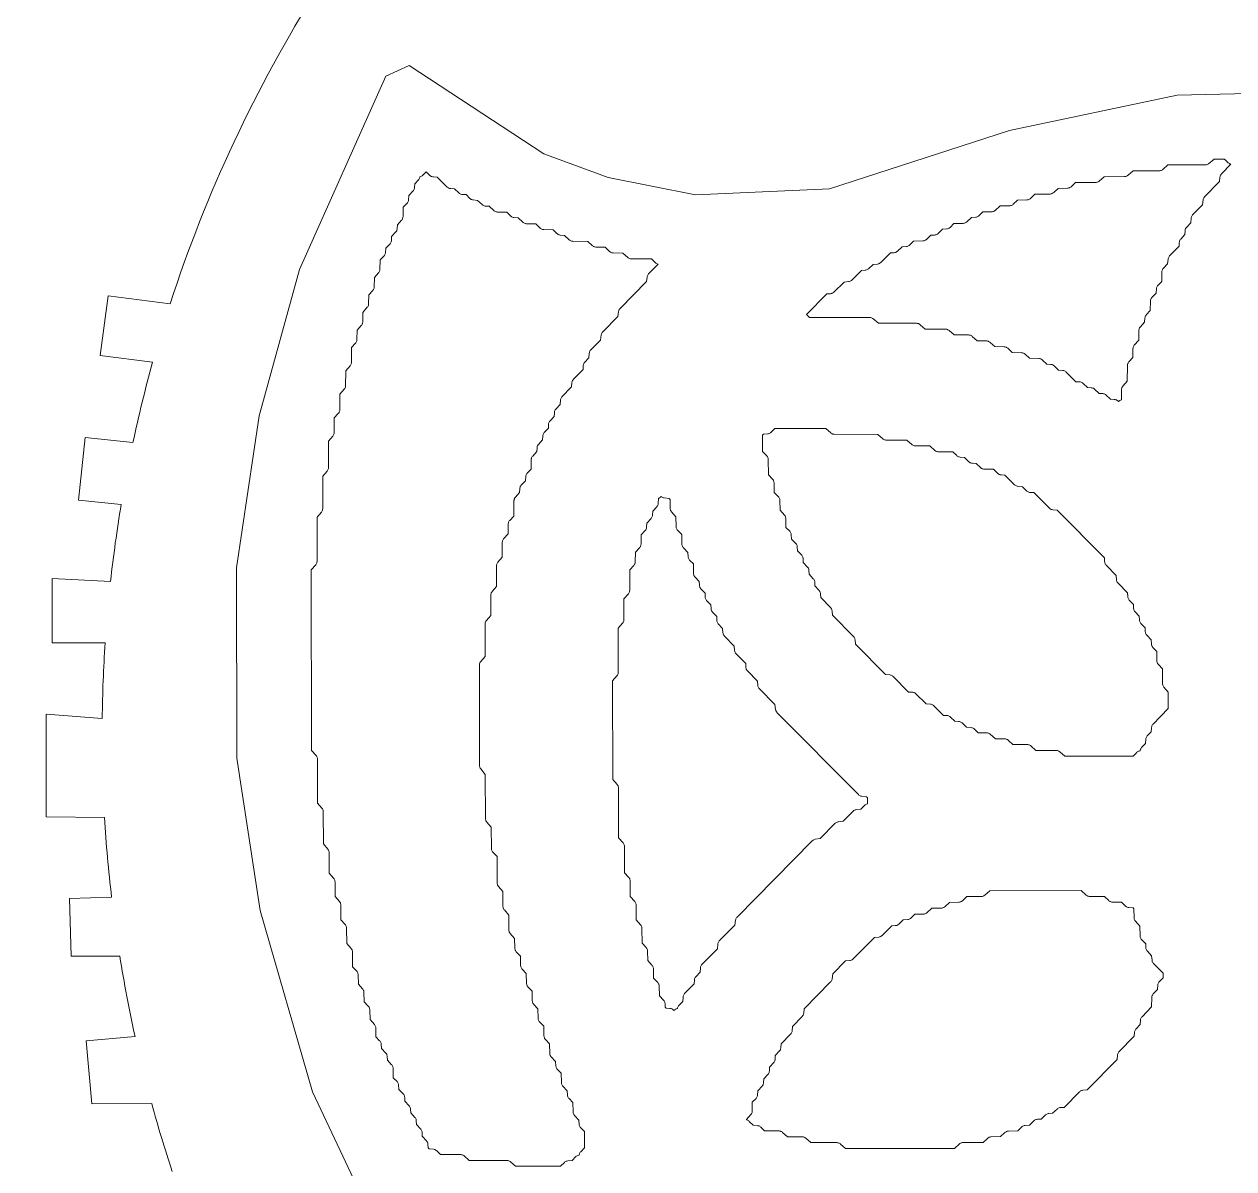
# Model space of a CAD drawing. Header units: inches. Extents: x 36 to 79.4, y 17.3 to 55.9.
# Drawn here: x 46.42 to 51.96, y 40.66 to 45.91 of the extents above; entities that cross this region are included whole.
import ezdxf

# ---------------------------------------------------------------- set-up
doc = ezdxf.new("R2010")
doc.units = ezdxf.units.IN
for name, color, linetype, lineweight in [('01_ORIGINAL_CAD', 7, 'CONTINUOUS', 20), ('02_APPROVED_PDF_OUTLINES', 7, 'CONTINUOUS', 15), ('04_APPROVED_PERIMETER', 7, 'CONTINUOUS', 15)]:
    doc.layers.add(name, color=color, linetype=linetype, lineweight=lineweight)

msp = doc.modelspace()

# ---------------------------------------------------------------- linework, layer by layer
at = {"layer": '01_ORIGINAL_CAD'}
for points in [[(47.0869, 44.6297, -0.062406), (47.763, 46.0735), (45.5722, 47.2899, 0.058367), (44.8008, 44.9442, 0.058367)], [(50.1404, 46.0145, -0.546754), (57.6505, 41.0455, 0.171391), (58.1845, 40.3509, 0.171391)], [(46.9163, 43.9933, -0.01479), (47.0064, 44.3616, -0.01479)], [(46.8134, 43.3568, -0.013879), (46.8623, 43.7093)], [(46.7752, 42.7279, -0.013523), (46.7886, 43.0744, -0.013523)], [(46.8183, 41.9082, -0.014342), (46.786, 42.2745)], [(46.926, 41.2696, -0.014645), (46.8557, 41.6385)], [(47.0957, 40.6507, -0.012679), (47.002, 40.962)]]:
    msp.add_lwpolyline(points, format="xyb", dxfattribs=at)
for points in [[(47.0869, 44.6297), (46.8018, 44.6666), (46.7664, 44.3927), (47.0064, 44.3616)], [(46.9163, 43.9933), (46.6964, 44.0163), (46.6664, 43.7297), (46.8623, 43.7093)], [(46.8134, 43.3568), (46.5462, 43.3706), (46.5462, 43.0744), (46.7886, 43.0744)], [(46.7752, 42.7279), (46.519, 42.7483), (46.519, 42.2768), (46.786, 42.2745)], [(46.8183, 41.9082), (46.6252, 41.9024), (46.6331, 41.6385), (46.8557, 41.6385)], [(46.926, 41.2696), (46.7016, 41.2491), (46.728, 40.9607), (47.002, 40.962)]]:
    msp.add_lwpolyline(points, dxfattribs=at)
at = {"layer": '02_APPROVED_PDF_OUTLINES'}
for points in [[(50.0041, 44.5807), (50.0977, 44.6756), (50.114, 44.6763), (50.117, 44.6767), (50.12, 44.6773), (50.1228, 44.6784), (50.1256, 44.6798), (50.1281, 44.6815), (50.1304, 44.6835), (50.1775, 44.7298), (50.1972, 44.7316), (50.2007, 44.7321), (50.204, 44.7331), (50.2072, 44.7346), (50.2101, 44.7365), (50.2127, 44.7388), (50.2567, 44.7831), (50.273, 44.7838), (50.2766, 44.7842), (50.2801, 44.7851), (50.2833, 44.7866), (50.2864, 44.7884), (50.2892, 44.7907), (50.3098, 44.8104), (50.3298, 44.8122), (50.3333, 44.8127), (50.3366, 44.8138), (50.3397, 44.8152), (50.3427, 44.8172), (50.3453, 44.8194), (50.3893, 44.8637), (50.4056, 44.8644), (50.4092, 44.8648), (50.4126, 44.8658), (50.4159, 44.8672), (50.419, 44.869), (50.4217, 44.8713), (50.4424, 44.891), (50.4624, 44.8928), (50.4658, 44.8933), (50.4691, 44.8944), (50.4723, 44.8958), (50.4752, 44.8977), (50.4778, 44.9), (50.4951, 44.9172), (50.5377, 44.9182), (50.5407, 44.9185), (50.5437, 44.9191), (50.5467, 44.9201), (50.5494, 44.9214), (50.552, 44.9231), (50.5543, 44.9251), (50.5746, 44.9443), (50.5913, 44.9451), (50.5948, 44.9455), (50.5983, 44.9464), (50.6016, 44.9478), (50.6046, 44.9497), (50.6074, 44.952), (50.6281, 44.9717), (50.648, 44.9735), (50.6515, 44.974), (50.6548, 44.975), (50.6579, 44.9765), (50.6608, 44.9784), (50.6634, 44.9806), (50.6807, 44.9979), (50.7233, 44.9989), (50.7264, 44.9991), (50.7294, 44.9997), (50.7323, 45.0007), (50.7351, 45.0021), (50.7377, 45.0038), (50.74, 45.0057), (50.7607, 45.0254), (50.7807, 45.0272), (50.7841, 45.0278), (50.7874, 45.0288), (50.7905, 45.0303), (50.7934, 45.0322), (50.7961, 45.0344), (50.8132, 45.0515), (50.8527, 45.0518), (50.8557, 45.052), (50.8587, 45.0525), (50.8615, 45.0534), (50.8643, 45.0547), (50.8668, 45.0562), (50.8692, 45.0581), (50.8921, 45.0785), (50.9355, 45.0795), (50.9386, 45.0798), (50.9416, 45.0804), (50.9445, 45.0814), (50.9473, 45.0828), (50.9499, 45.0844), (50.9522, 45.0864), (50.9722, 45.1055), (51.0151, 45.1064), (51.0182, 45.1067), (51.0212, 45.1073), (51.0241, 45.1083), (51.0269, 45.1097), (51.0294, 45.1113), (51.0318, 45.1133), (51.0517, 45.1323), (51.1211, 45.1333), (51.1242, 45.1336), (51.1272, 45.1342), (51.1301, 45.1352), (51.1329, 45.1366), (51.1355, 45.1382), (51.1379, 45.1402), (51.1579, 45.1593), (51.2008, 45.1602), (51.2039, 45.1605), (51.2069, 45.1611), (51.2098, 45.1621), (51.2126, 45.1635), (51.2151, 45.1652), (51.2175, 45.1671), (51.2373, 45.186), (51.3302, 45.1863), (51.3332, 45.1865), (51.3362, 45.1871), (51.339, 45.188), (51.3418, 45.1892), (51.3444, 45.1908), (51.3467, 45.1927), (51.3695, 45.2129), (51.4629, 45.2133), (51.4659, 45.2134), (51.4688, 45.214), (51.4717, 45.2149), (51.4744, 45.2162), (51.477, 45.2177), (51.4794, 45.2196), (51.5021, 45.2399), (51.6221, 45.2402), (51.6251, 45.2404), (51.628, 45.241), (51.6309, 45.2419), (51.6337, 45.2431), (51.6362, 45.2447), (51.6386, 45.2465), (51.6613, 45.2668), (51.8313, 45.2669), (51.8348, 45.2672), (51.8381, 45.2679), (51.8414, 45.269), (51.8444, 45.2706), (51.8472, 45.2726), (51.873, 45.2938), (51.9209, 45.2938), (51.9381, 45.2768), (51.9405, 45.2747), (51.9433, 45.2729), (51.9462, 45.2714), (51.9493, 45.2704), (51.9507, 45.2701), (51.9507, 45.2697), (51.9073, 45.2254), (51.9051, 45.2228), (51.9032, 45.2199), (51.9018, 45.2167), (51.9008, 45.2134), (51.9003, 45.21), (51.8986, 45.1901), (51.8298, 45.1203), (51.8277, 45.1179), (51.8259, 45.1152), (51.8245, 45.1123), (51.8235, 45.1093), (51.8228, 45.1061), (51.8197, 45.0831), (51.7749, 45.0374), (51.7727, 45.0348), (51.7709, 45.0319), (51.7694, 45.0287), (51.7684, 45.0254), (51.7679, 45.022), (51.7662, 45.0016), (51.7467, 44.9806), (51.7445, 44.9779), (51.7427, 44.9749), (51.7413, 44.9716), (51.7404, 44.9682), (51.74, 44.9647), (51.7393, 44.9475), (51.7202, 44.9269), (51.718, 44.9242), (51.7162, 44.9212), (51.7149, 44.9179), (51.714, 44.9145), (51.7136, 44.911), (51.7129, 44.8942), (51.6691, 44.8494), (51.6669, 44.8468), (51.665, 44.8439), (51.6636, 44.8408), (51.6626, 44.8375), (51.6621, 44.8341), (51.6604, 44.8137), (51.6409, 44.7927), (51.6389, 44.7903), (51.6373, 44.7878), (51.636, 44.785), (51.635, 44.7822), (51.6344, 44.7792), (51.6342, 44.7762), (51.6334, 44.7328), (51.6162, 44.7151), (51.614, 44.7125), (51.6122, 44.7096), (51.6108, 44.7065), (51.6098, 44.7032), (51.6093, 44.6998), (51.6075, 44.6794), (51.588, 44.6584), (51.5861, 44.6561), (51.5845, 44.6535), (51.5832, 44.6508), (51.5822, 44.6479), (51.5816, 44.6449), (51.5814, 44.6419), (51.5805, 44.5986), (51.5634, 44.5809), (51.5612, 44.5783), (51.5593, 44.5754), (51.5579, 44.5723), (51.5569, 44.569), (51.5564, 44.5656), (51.5547, 44.5452), (51.5352, 44.5242), (51.5333, 44.5219), (51.5316, 44.5193), (51.5303, 44.5166), (51.5294, 44.5137), (51.5288, 44.5107), (51.5285, 44.5077), (51.5277, 44.4635), (51.5074, 44.4403), (51.5053, 44.4374), (51.5036, 44.4343), (51.5023, 44.431), (51.5016, 44.4275), (51.5013, 44.424), (51.5011, 44.3833), (51.4824, 44.3631), (51.4805, 44.3608), (51.4788, 44.3582), (51.4775, 44.3554), (51.4766, 44.3525), (51.476, 44.3495), (51.4757, 44.3464), (51.4749, 44.2755), (51.4547, 44.2523), (51.4526, 44.2495), (51.4508, 44.2464), (51.4496, 44.243), (51.4488, 44.2395), (51.4486, 44.236), (51.4485, 44.1901), (51.4477, 44.1899), (51.4446, 44.1886), (51.4417, 44.1868), (51.439, 44.1846), (51.4353, 44.1812), (51.4316, 44.1846), (51.4288, 44.1868), (51.4258, 44.1887), (51.4226, 44.19), (51.4192, 44.1909), (51.4157, 44.1913), (51.3989, 44.192), (51.3786, 44.2113), (51.3759, 44.2135), (51.3728, 44.2154), (51.3695, 44.2168), (51.3661, 44.2177), (51.3625, 44.2181), (51.3458, 44.2188), (51.3255, 44.2381), (51.3227, 44.2403), (51.3197, 44.2422), (51.3164, 44.2436), (51.3129, 44.2445), (51.3094, 44.2449), (51.2926, 44.2456), (51.2723, 44.2649), (51.2696, 44.2671), (51.2665, 44.269), (51.2632, 44.2704), (51.2598, 44.2713), (51.2562, 44.2717), (51.2399, 44.2724), (51.1957, 44.3166), (51.1931, 44.3189), (51.1902, 44.3208), (51.187, 44.3223), (51.1837, 44.3233), (51.1802, 44.3238), (51.1602, 44.3256), (51.1395, 44.3453), (51.1367, 44.3476), (51.1337, 44.3494), (51.1304, 44.3508), (51.1269, 44.3517), (51.1234, 44.3521), (51.1066, 44.3529), (51.0863, 44.3721), (51.084, 44.3741), (51.0814, 44.3757), (51.0786, 44.3771), (51.0757, 44.3781), (51.0727, 44.3787), (51.0697, 44.3789), (51.0267, 44.3799), (51.0067, 44.3989), (51.0043, 44.4008), (51.0017, 44.4025), (50.999, 44.4039), (50.996, 44.4048), (50.993, 44.4055), (50.99, 44.4057), (50.947, 44.4066), (50.927, 44.4257), (50.9246, 44.4276), (50.922, 44.4293), (50.9193, 44.4306), (50.9164, 44.4316), (50.9134, 44.4322), (50.9103, 44.4325), (50.8673, 44.4334), (50.8473, 44.4524), (50.8449, 44.4544), (50.8423, 44.4561), (50.8396, 44.4574), (50.8367, 44.4584), (50.8337, 44.459), (50.8306, 44.4593), (50.7872, 44.4602), (50.7642, 44.4806), (50.7618, 44.4825), (50.7592, 44.4841), (50.7565, 44.4853), (50.7536, 44.4862), (50.7506, 44.4867), (50.7476, 44.4869), (50.6808, 44.4871), (50.6579, 44.5074), (50.6556, 44.5093), (50.653, 44.5108), (50.6502, 44.5121), (50.6474, 44.513), (50.6444, 44.5135), (50.6414, 44.5137), (50.548, 44.5139), (50.5252, 44.5341), (50.5228, 44.536), (50.5202, 44.5376), (50.5175, 44.5388), (50.5146, 44.5397), (50.5116, 44.5402), (50.5086, 44.5404), (50.335, 44.5406), (50.309, 44.5618), (50.3062, 44.5637), (50.3032, 44.5653), (50.3, 44.5665), (50.2966, 44.5672), (50.2932, 44.5674), (50.0178, 44.5672)], [(48.2322, 45.2122), (48.2323, 45.2122), (48.2356, 45.2132), (48.2388, 45.2146), (48.2418, 45.2164), (48.2444, 45.2186), (48.2612, 45.2346), (48.2781, 45.2186), (48.2808, 45.2163), (48.2839, 45.2145), (48.2872, 45.2131), (48.2906, 45.2122), (48.2942, 45.2118), (48.3107, 45.211), (48.3575, 45.1652), (48.3598, 45.1633), (48.3623, 45.1616), (48.3651, 45.1602), (48.3679, 45.1591), (48.3709, 45.1585), (48.3739, 45.1581), (48.3906, 45.1574), (48.4109, 45.1382), (48.4137, 45.1359), (48.4168, 45.1341), (48.42, 45.1327), (48.4235, 45.1318), (48.427, 45.1313), (48.4435, 45.1306), (48.4611, 45.1132), (48.4637, 45.1109), (48.4666, 45.109), (48.4697, 45.1076), (48.473, 45.1066), (48.4765, 45.106), (48.4965, 45.1042), (48.5172, 45.0846), (48.52, 45.0823), (48.523, 45.0805), (48.5263, 45.0791), (48.5298, 45.0782), (48.5333, 45.0777), (48.5501, 45.077), (48.5704, 45.0578), (48.5727, 45.0558), (48.5753, 45.0541), (48.5781, 45.0528), (48.581, 45.0518), (48.584, 45.0512), (48.587, 45.0509), (48.6297, 45.05), (48.647, 45.0328), (48.6497, 45.0305), (48.6526, 45.0286), (48.6557, 45.0272), (48.659, 45.0262), (48.6624, 45.0256), (48.6824, 45.0239), (48.7032, 45.0042), (48.7055, 45.0022), (48.7081, 45.0006), (48.7109, 44.9992), (48.7138, 44.9982), (48.7168, 44.9976), (48.7198, 44.9973), (48.7628, 44.9964), (48.7829, 44.9774), (48.7852, 44.9754), (48.7878, 44.9738), (48.7906, 44.9724), (48.7935, 44.9714), (48.7965, 44.9708), (48.7995, 44.9706), (48.8422, 44.9697), (48.8595, 44.9524), (48.8622, 44.9502), (48.8651, 44.9483), (48.8682, 44.9468), (48.8715, 44.9458), (48.8749, 44.9453), (48.8949, 44.9435), (48.9157, 44.9238), (48.9181, 44.9218), (48.9207, 44.9202), (48.9235, 44.9188), (48.9264, 44.9178), (48.9294, 44.9172), (48.9325, 44.917), (49.0019, 44.916), (49.0219, 44.8971), (49.0243, 44.8951), (49.0268, 44.8934), (49.0296, 44.8921), (49.0325, 44.8911), (49.0355, 44.8905), (49.0386, 44.8902), (49.0815, 44.8893), (49.1016, 44.8703), (49.104, 44.8683), (49.1065, 44.8667), (49.1093, 44.8653), (49.1122, 44.8643), (49.1152, 44.8637), (49.1183, 44.8634), (49.1617, 44.8625), (49.1847, 44.8421), (49.1871, 44.8402), (49.1897, 44.8387), (49.1924, 44.8374), (49.1953, 44.8365), (49.1983, 44.836), (49.2013, 44.8358), (49.2939, 44.8356), (49.311, 44.8186), (49.3135, 44.8164), (49.3162, 44.8146), (49.3192, 44.8132), (49.3223, 44.8121), (49.3236, 44.8119), (49.3236, 44.8114), (49.2803, 44.7671), (49.2781, 44.7645), (49.2762, 44.7616), (49.2748, 44.7585), (49.2738, 44.7552), (49.2733, 44.7517), (49.2716, 44.7318), (49.1498, 44.6083), (49.1477, 44.6059), (49.1459, 44.6032), (49.1445, 44.6004), (49.1435, 44.5973), (49.1428, 44.5942), (49.1397, 44.5712), (49.0704, 44.5009), (49.0683, 44.4985), (49.0665, 44.4958), (49.0651, 44.4929), (49.064, 44.4899), (49.0634, 44.4868), (49.0602, 44.4637), (49.0155, 44.418), (49.0133, 44.4154), (49.0114, 44.4125), (49.01, 44.4093), (49.009, 44.406), (49.0085, 44.4026), (49.0068, 44.3823), (48.9873, 44.3613), (48.985, 44.3585), (48.9832, 44.3555), (48.9819, 44.3522), (48.981, 44.3488), (48.9806, 44.3453), (48.9799, 44.3285), (48.9361, 44.2838), (48.9339, 44.2811), (48.932, 44.2782), (48.9306, 44.2751), (48.9296, 44.2718), (48.9291, 44.2684), (48.9274, 44.2484), (48.8832, 44.2032), (48.881, 44.2006), (48.8791, 44.1977), (48.8777, 44.1945), (48.8767, 44.1912), (48.8762, 44.1878), (48.8744, 44.1674), (48.8549, 44.1464), (48.8527, 44.1437), (48.8509, 44.1406), (48.8496, 44.1374), (48.8487, 44.134), (48.8483, 44.1304), (48.8476, 44.1133), (48.8285, 44.0927), (48.8263, 44.09), (48.8245, 44.0869), (48.8231, 44.0837), (48.8222, 44.0803), (48.8218, 44.0767), (48.8211, 44.0596), (48.8021, 44.039), (48.7998, 44.0363), (48.798, 44.0332), (48.7967, 44.03), (48.7958, 44.0266), (48.7954, 44.023), (48.7947, 44.0059), (48.7756, 43.9853), (48.7734, 43.9826), (48.7716, 43.9795), (48.7702, 43.9763), (48.7694, 43.9729), (48.769, 43.9693), (48.7683, 43.9522), (48.7492, 43.9316), (48.7472, 43.9293), (48.7456, 43.9267), (48.7443, 43.924), (48.7433, 43.9211), (48.7427, 43.9181), (48.7425, 43.9151), (48.7417, 43.8717), (48.7245, 43.8541), (48.7223, 43.8515), (48.7205, 43.8486), (48.7191, 43.8454), (48.7181, 43.8422), (48.7176, 43.8388), (48.7158, 43.8184), (48.6963, 43.7974), (48.6941, 43.7946), (48.6923, 43.7916), (48.691, 43.7883), (48.6901, 43.7849), (48.6897, 43.7814), (48.689, 43.7643), (48.6699, 43.7437), (48.668, 43.7413), (48.6663, 43.7387), (48.665, 43.736), (48.664, 43.7331), (48.6634, 43.73), (48.6632, 43.727), (48.6624, 43.6566), (48.6436, 43.6363), (48.6416, 43.634), (48.64, 43.6314), (48.6387, 43.6287), (48.6377, 43.6258), (48.6371, 43.6228), (48.6369, 43.6198), (48.636, 43.5756), (48.6158, 43.5524), (48.6136, 43.5495), (48.6119, 43.5464), (48.6107, 43.5431), (48.6099, 43.5396), (48.6097, 43.536), (48.6095, 43.4681), (48.5894, 43.445), (48.5873, 43.4421), (48.5856, 43.439), (48.5843, 43.4357), (48.5836, 43.4322), (48.5833, 43.4286), (48.5832, 43.3338), (48.5632, 43.3108), (48.561, 43.3079), (48.5593, 43.3048), (48.558, 43.3014), (48.5573, 43.298), (48.557, 43.2944), (48.5569, 43.1996), (48.5369, 43.1766), (48.5347, 43.1737), (48.533, 43.1706), (48.5318, 43.1672), (48.531, 43.1637), (48.5307, 43.1601), (48.5307, 43.0117), (48.5107, 42.9887), (48.5085, 42.9858), (48.5068, 42.9826), (48.5056, 42.9793), (48.5048, 42.9758), (48.5045, 42.9722), (48.5051, 42.513), (48.5054, 42.5096), (48.5061, 42.5063), (48.5072, 42.5031), (48.5087, 42.5001), (48.5107, 42.4974), (48.5318, 42.4712), (48.5324, 42.2685), (48.5327, 42.265), (48.5335, 42.2615), (48.5347, 42.2581), (48.5365, 42.255), (48.5386, 42.2522), (48.5589, 42.229), (48.5601, 42.1313), (48.5603, 42.1283), (48.5609, 42.1252), (48.5619, 42.1223), (48.5632, 42.1195), (48.5648, 42.117), (48.5668, 42.1146), (48.5856, 42.0945), (48.5861, 41.9733), (48.5863, 41.9698), (48.5871, 41.9663), (48.5884, 41.9629), (48.5901, 41.9598), (48.5923, 41.957), (48.6124, 41.9339), (48.6128, 41.8659), (48.6131, 41.8624), (48.6139, 41.8589), (48.6151, 41.8556), (48.6169, 41.8525), (48.619, 41.8496), (48.6392, 41.8265), (48.6396, 41.7586), (48.6398, 41.755), (48.6406, 41.7516), (48.6419, 41.7482), (48.6436, 41.7451), (48.6458, 41.7423), (48.6661, 41.719), (48.6671, 41.6749), (48.6674, 41.6718), (48.668, 41.6689), (48.669, 41.666), (48.6703, 41.6633), (48.6719, 41.6607), (48.6738, 41.6584), (48.6928, 41.6381), (48.6938, 41.5944), (48.6941, 41.5913), (48.6947, 41.5884), (48.6957, 41.5855), (48.697, 41.5828), (48.6986, 41.5802), (48.7005, 41.5779), (48.7195, 41.5576), (48.7205, 41.5139), (48.7208, 41.5108), (48.7214, 41.5079), (48.7224, 41.505), (48.7237, 41.5023), (48.7253, 41.4997), (48.7272, 41.4974), (48.7462, 41.4771), (48.7472, 41.4334), (48.7475, 41.4303), (48.7481, 41.4274), (48.7491, 41.4245), (48.7504, 41.4218), (48.752, 41.4192), (48.7539, 41.4169), (48.7729, 41.3966), (48.7739, 41.3529), (48.7742, 41.3498), (48.7748, 41.3469), (48.7758, 41.344), (48.7771, 41.3413), (48.7787, 41.3387), (48.7806, 41.3364), (48.7996, 41.3161), (48.8006, 41.2724), (48.8009, 41.2693), (48.8015, 41.2664), (48.8025, 41.2635), (48.8038, 41.2608), (48.8054, 41.2582), (48.8073, 41.2559), (48.8263, 41.2356), (48.8273, 41.1919), (48.8276, 41.1888), (48.8282, 41.1859), (48.8292, 41.183), (48.8305, 41.1803), (48.8321, 41.1777), (48.834, 41.1754), (48.8536, 41.1544), (48.8554, 41.134), (48.856, 41.1306), (48.8569, 41.1274), (48.8584, 41.1242), (48.8602, 41.1214), (48.8624, 41.1187), (48.8797, 41.1011), (48.8807, 41.0577), (48.8809, 41.0547), (48.8815, 41.0517), (48.8825, 41.0488), (48.8838, 41.0461), (48.8854, 41.0436), (48.8874, 41.0412), (48.907, 41.0202), (48.9088, 40.9999), (48.9093, 40.9965), (48.9103, 40.9932), (48.9117, 40.9901), (48.9136, 40.9872), (48.9158, 40.9846), (48.933, 40.9669), (48.934, 40.9235), (48.9343, 40.9205), (48.9349, 40.9176), (48.9358, 40.9147), (48.9372, 40.9119), (48.9388, 40.9094), (48.9407, 40.9071), (48.9603, 40.8861), (48.9621, 40.8657), (48.9626, 40.8623), (48.9636, 40.859), (48.9651, 40.8559), (48.9669, 40.853), (48.9691, 40.8504), (48.9861, 40.833), (48.9863, 40.7583), (48.9693, 40.7408), (48.9672, 40.7383), (48.9655, 40.7356), (48.9641, 40.7327), (48.9631, 40.7296), (48.9625, 40.7264), (48.9624, 40.7256), (48.9617, 40.7255), (48.9585, 40.7249), (48.9554, 40.7238), (48.9525, 40.7224), (48.9497, 40.7206), (48.9473, 40.7184), (48.9293, 40.7005), (48.9096, 40.6987), (48.9062, 40.6982), (48.9029, 40.6972), (48.8998, 40.6957), (48.8968, 40.6938), (48.8942, 40.6915), (48.8772, 40.6745), (48.6706, 40.6744), (48.6478, 40.6946), (48.6454, 40.6965), (48.6429, 40.698), (48.6401, 40.6993), (48.6372, 40.7002), (48.6343, 40.7007), (48.6312, 40.7009), (48.4582, 40.701), (48.4354, 40.7213), (48.433, 40.7231), (48.4305, 40.7247), (48.4277, 40.7259), (48.4248, 40.7268), (48.4219, 40.7274), (48.4189, 40.7276), (48.3263, 40.7278), (48.3091, 40.7448), (48.3065, 40.7471), (48.3036, 40.7489), (48.3004, 40.7504), (48.2971, 40.7514), (48.2937, 40.752), (48.2741, 40.7537), (48.2695, 40.7583), (48.2688, 40.7751), (48.2684, 40.7786), (48.2675, 40.782), (48.2661, 40.7853), (48.2643, 40.7883), (48.2621, 40.791), (48.2429, 40.8116), (48.2421, 40.8287), (48.2417, 40.8322), (48.2408, 40.8357), (48.2394, 40.8389), (48.2376, 40.8419), (48.2354, 40.8447), (48.2162, 40.8652), (48.2155, 40.8824), (48.2151, 40.8859), (48.2142, 40.8893), (48.2128, 40.8926), (48.211, 40.8956), (48.2088, 40.8984), (48.1896, 40.9189), (48.1888, 40.9361), (48.1884, 40.9396), (48.1875, 40.943), (48.1862, 40.9462), (48.1843, 40.9493), (48.1821, 40.952), (48.1629, 40.9726), (48.1622, 40.9897), (48.1618, 40.9932), (48.1609, 40.9966), (48.1595, 40.9999), (48.1577, 41.0029), (48.1555, 41.0057), (48.1359, 41.0267), (48.1341, 41.047), (48.1336, 41.0504), (48.1326, 41.0537), (48.1311, 41.0568), (48.1293, 41.0597), (48.1271, 41.0623), (48.1099, 41.08), (48.1089, 41.1233), (48.1086, 41.1264), (48.108, 41.1293), (48.107, 41.1322), (48.1057, 41.1349), (48.1041, 41.1375), (48.1021, 41.1398), (48.083, 41.1604), (48.0822, 41.1775), (48.0818, 41.181), (48.0809, 41.1845), (48.0795, 41.1877), (48.0777, 41.1907), (48.0755, 41.1935), (48.0559, 41.2145), (48.0541, 41.2349), (48.0536, 41.2382), (48.0526, 41.2415), (48.0511, 41.2446), (48.0493, 41.2475), (48.0471, 41.2501), (48.03, 41.2676), (48.0297, 41.308), (48.0294, 41.3115), (48.0287, 41.315), (48.0274, 41.3183), (48.0257, 41.3214), (48.0235, 41.3243), (48.0032, 41.3475), (48.0022, 41.3917), (48.0019, 41.3947), (48.0013, 41.3977), (48.0003, 41.4005), (47.999, 41.4033), (47.9974, 41.4058), (47.9954, 41.4082), (47.9765, 41.4285), (47.9755, 41.4722), (47.9752, 41.4752), (47.9746, 41.4782), (47.9736, 41.481), (47.9723, 41.4838), (47.9707, 41.4863), (47.9687, 41.4887), (47.9498, 41.509), (47.9488, 41.5527), (47.9485, 41.5557), (47.9479, 41.5587), (47.9469, 41.5615), (47.9456, 41.5643), (47.944, 41.5668), (47.942, 41.5692), (47.9232, 41.5893), (47.9229, 41.6568), (47.9226, 41.6603), (47.9218, 41.6638), (47.9206, 41.6671), (47.9188, 41.6703), (47.9167, 41.6731), (47.8964, 41.6963), (47.8953, 41.7672), (47.895, 41.7702), (47.8944, 41.7732), (47.8935, 41.7761), (47.8921, 41.7789), (47.8905, 41.7815), (47.8886, 41.7838), (47.8698, 41.804), (47.8694, 41.8715), (47.8691, 41.875), (47.8683, 41.8785), (47.8671, 41.8818), (47.8653, 41.8849), (47.8632, 41.8878), (47.843, 41.9109), (47.8426, 41.9788), (47.8424, 41.9824), (47.8416, 41.9858), (47.8403, 41.9892), (47.8386, 41.9923), (47.8364, 41.9951), (47.8163, 42.0182), (47.8158, 42.113), (47.8156, 42.1165), (47.8148, 42.12), (47.8135, 42.1233), (47.8118, 42.1265), (47.8096, 42.1293), (47.7895, 42.1524), (47.7889, 42.3008), (47.7887, 42.3044), (47.7879, 42.3078), (47.7866, 42.3112), (47.7849, 42.3143), (47.7827, 42.3172), (47.7626, 42.3402), (47.7619, 42.5423), (47.7617, 42.5459), (47.7609, 42.5494), (47.7596, 42.5527), (47.7579, 42.5559), (47.7557, 42.5587), (47.7356, 42.5817), (47.734, 43.4095), (47.7541, 43.4326), (47.7562, 43.4354), (47.7579, 43.4386), (47.7592, 43.4419), (47.7599, 43.4454), (47.7602, 43.449), (47.7601, 43.6511), (47.7801, 43.6742), (47.7823, 43.677), (47.784, 43.6802), (47.7853, 43.6835), (47.786, 43.687), (47.7863, 43.6906), (47.7863, 43.839), (47.8063, 43.8621), (47.8085, 43.8649), (47.8102, 43.8681), (47.8114, 43.8714), (47.8122, 43.8749), (47.8125, 43.8785), (47.8125, 44.0001), (47.8326, 44.0231), (47.8347, 44.026), (47.8364, 44.0291), (47.8377, 44.0324), (47.8384, 44.0359), (47.8387, 44.0395), (47.8388, 44.107), (47.8575, 44.1271), (47.8595, 44.1295), (47.8611, 44.1321), (47.8624, 44.1348), (47.8634, 44.1377), (47.864, 44.1408), (47.8642, 44.1438), (47.8651, 44.2147), (47.8852, 44.2379), (47.8874, 44.2407), (47.8891, 44.2439), (47.8904, 44.2472), (47.8911, 44.2507), (47.8914, 44.2542), (47.8915, 44.3222), (47.9116, 44.3453), (47.9137, 44.3481), (47.9154, 44.3512), (47.9167, 44.3546), (47.9175, 44.3581), (47.9177, 44.3616), (47.9178, 44.4291), (47.9365, 44.4492), (47.9385, 44.4516), (47.9401, 44.4542), (47.9414, 44.4569), (47.9424, 44.4598), (47.943, 44.4627), (47.9432, 44.4658), (47.9441, 44.5095), (47.9629, 44.5298), (47.9649, 44.5321), (47.9665, 44.5347), (47.9678, 44.5374), (47.9688, 44.5403), (47.9694, 44.5433), (47.9696, 44.5463), (47.9705, 44.5905), (47.9907, 44.6137), (47.9928, 44.6166), (47.9946, 44.6197), (47.9958, 44.623), (47.9966, 44.6265), (47.9968, 44.63), (47.997, 44.6707), (48.0157, 44.6909), (48.0176, 44.6932), (48.0193, 44.6958), (48.0206, 44.6985), (48.0215, 44.7014), (48.0222, 44.7044), (48.0224, 44.7074), (48.0232, 44.7511), (48.0421, 44.7714), (48.044, 44.7737), (48.0457, 44.7763), (48.047, 44.7791), (48.0479, 44.7819), (48.0485, 44.7849), (48.0488, 44.7879), (48.0496, 44.8313), (48.0668, 44.849), (48.069, 44.8516), (48.0708, 44.8545), (48.0722, 44.8576), (48.0732, 44.8609), (48.0737, 44.8643), (48.0754, 44.8846), (48.0949, 44.9056), (48.0972, 44.9084), (48.099, 44.9114), (48.1003, 44.9147), (48.1012, 44.9181), (48.1016, 44.9216), (48.1023, 44.9388), (48.1214, 44.9593), (48.1236, 44.9621), (48.1254, 44.9651), (48.1268, 44.9684), (48.1277, 44.9718), (48.128, 44.9753), (48.1287, 44.9925), (48.1478, 45.013), (48.1498, 45.0154), (48.1514, 45.018), (48.1527, 45.0207), (48.1537, 45.0236), (48.1543, 45.0265), (48.1545, 45.0296), (48.1553, 45.0729), (48.1725, 45.0906), (48.1747, 45.0932), (48.1765, 45.0961), (48.1779, 45.0992), (48.1789, 45.1025), (48.1794, 45.1059), (48.1812, 45.1263), (48.2007, 45.1473), (48.2029, 45.15), (48.2047, 45.1531), (48.206, 45.1563), (48.2069, 45.1598), (48.2073, 45.1633), (48.208, 45.1801), (48.2254, 45.198), (48.2275, 45.2005), (48.2292, 45.2032), (48.2306, 45.2061), (48.2316, 45.2092)], [(49.8594, 44.0576), (50.0925, 44.0578), (50.1153, 44.0376), (50.1177, 44.0357), (50.1203, 44.0342), (50.123, 44.0329), (50.1259, 44.032), (50.1289, 44.0315), (50.1319, 44.0313), (50.3314, 44.0312), (50.3543, 44.0109), (50.3566, 44.0091), (50.3592, 44.0075), (50.362, 44.0063), (50.3648, 44.0054), (50.3678, 44.0048), (50.3708, 44.0046), (50.4642, 44.0044), (50.487, 43.9842), (50.4894, 43.9823), (50.492, 43.9808), (50.4947, 43.9795), (50.4976, 43.9786), (50.5005, 43.9781), (50.5035, 43.9779), (50.5704, 43.9777), (50.5933, 43.9574), (50.5956, 43.9556), (50.5982, 43.954), (50.6009, 43.9528), (50.6038, 43.9519), (50.6068, 43.9513), (50.6098, 43.9511), (50.6758, 43.9509), (50.693, 43.9339), (50.6957, 43.9316), (50.6986, 43.9297), (50.7017, 43.9283), (50.705, 43.9273), (50.7084, 43.9267), (50.7284, 43.925), (50.7492, 43.9053), (50.752, 43.903), (50.755, 43.9012), (50.7583, 43.8998), (50.7617, 43.8989), (50.7653, 43.8985), (50.782, 43.8977), (50.8023, 43.8785), (50.8047, 43.8765), (50.8073, 43.8748), (50.81, 43.8735), (50.8129, 43.8725), (50.8159, 43.8719), (50.819, 43.8716), (50.8619, 43.8707), (50.882, 43.8517), (50.8848, 43.8494), (50.8878, 43.8476), (50.8911, 43.8462), (50.8946, 43.8453), (50.8981, 43.8449), (50.9145, 43.8442), (50.9587, 43.8), (50.9613, 43.7977), (50.9642, 43.7958), (50.9674, 43.7943), (50.9707, 43.7933), (50.9741, 43.7927), (50.9941, 43.791), (51.0149, 43.7713), (51.0176, 43.769), (51.0207, 43.7672), (51.024, 43.7658), (51.0274, 43.7649), (51.031, 43.7645), (51.0473, 43.7637), (51.1181, 43.6927), (51.1207, 43.6904), (51.1237, 43.6885), (51.1268, 43.6871), (51.1302, 43.686), (51.1336, 43.6855), (51.1532, 43.6838), (51.3705, 43.4645), (51.3713, 43.4478), (51.3716, 43.4448), (51.3723, 43.4419), (51.3733, 43.4391), (51.3746, 43.4364), (51.3763, 43.4339), (51.3783, 43.4316), (51.4242, 43.3838), (51.426, 43.3637), (51.4265, 43.3603), (51.4275, 43.357), (51.429, 43.3538), (51.4308, 43.3509), (51.4331, 43.3483), (51.477, 43.3036), (51.4778, 43.2868), (51.4782, 43.2833), (51.4791, 43.2799), (51.4804, 43.2767), (51.4823, 43.2736), (51.4845, 43.2709), (51.5037, 43.2503), (51.5044, 43.2332), (51.5048, 43.2297), (51.5057, 43.2263), (51.5071, 43.223), (51.5089, 43.22), (51.5111, 43.2172), (51.5303, 43.1967), (51.5311, 43.1795), (51.5315, 43.176), (51.5324, 43.1726), (51.5337, 43.1693), (51.5356, 43.1663), (51.5378, 43.1636), (51.557, 43.143), (51.5577, 43.1259), (51.5581, 43.1224), (51.559, 43.1189), (51.5604, 43.1157), (51.5622, 43.1127), (51.5644, 43.1099), (51.584, 43.0889), (51.5858, 43.0685), (51.5863, 43.0652), (51.5873, 43.0619), (51.5888, 43.0588), (51.5906, 43.0559), (51.5928, 43.0533), (51.61, 43.0356), (51.611, 42.9922), (51.6113, 42.9892), (51.6119, 42.9862), (51.6129, 42.9834), (51.6142, 42.9806), (51.6158, 42.9781), (51.6178, 42.9758), (51.6366, 42.9556), (51.6369, 42.8881), (51.6372, 42.8846), (51.638, 42.8811), (51.6393, 42.8778), (51.641, 42.8746), (51.6431, 42.8718), (51.6633, 42.8488), (51.6634, 42.7734), (51.5936, 42.7022), (51.5914, 42.6996), (51.5895, 42.6967), (51.5881, 42.6935), (51.5871, 42.6902), (51.5865, 42.6868), (51.5848, 42.6667), (51.5671, 42.6484), (51.5649, 42.6458), (51.563, 42.6429), (51.5616, 42.6398), (51.5606, 42.6365), (51.5601, 42.6331), (51.5584, 42.613), (51.5406, 42.5947), (51.5385, 42.5922), (51.5368, 42.5895), (51.5354, 42.5866), (51.5344, 42.5835), (51.5338, 42.5803), (51.5336, 42.5795), (51.533, 42.5794), (51.5298, 42.5788), (51.5267, 42.5777), (51.5237, 42.5763), (51.521, 42.5745), (51.5185, 42.5723), (51.5015, 42.5553), (51.1887, 42.5551), (51.1659, 42.5753), (51.1636, 42.5772), (51.161, 42.5787), (51.1583, 42.58), (51.1554, 42.5809), (51.1524, 42.5814), (51.1494, 42.5816), (51.056, 42.5818), (51.0332, 42.602), (51.0308, 42.6039), (51.0282, 42.6054), (51.0255, 42.6067), (51.0226, 42.6076), (51.0197, 42.6081), (51.0167, 42.6083), (50.9503, 42.6085), (50.9304, 42.6274), (50.928, 42.6293), (50.9255, 42.631), (50.9227, 42.6323), (50.9198, 42.6333), (50.9168, 42.634), (50.9137, 42.6342), (50.8703, 42.6351), (50.8473, 42.6556), (50.8449, 42.6574), (50.8423, 42.659), (50.8396, 42.6602), (50.8367, 42.6611), (50.8338, 42.6617), (50.8308, 42.6619), (50.7912, 42.6621), (50.774, 42.6791), (50.7714, 42.6814), (50.7685, 42.6833), (50.7654, 42.6847), (50.7621, 42.6857), (50.7586, 42.6863), (50.7386, 42.6881), (50.7179, 42.7077), (50.7151, 42.71), (50.7121, 42.7118), (50.7088, 42.7132), (50.7053, 42.7142), (50.7018, 42.7146), (50.685, 42.7153), (50.6647, 42.7345), (50.662, 42.7368), (50.6589, 42.7386), (50.6556, 42.74), (50.6522, 42.741), (50.6486, 42.7414), (50.6323, 42.7421), (50.5881, 42.7863), (50.5855, 42.7886), (50.5825, 42.7905), (50.5794, 42.7919), (50.5761, 42.793), (50.5726, 42.7935), (50.5528, 42.7953), (50.5056, 42.8415), (50.5033, 42.8435), (50.5007, 42.8452), (50.498, 42.8466), (50.4952, 42.8476), (50.4922, 42.8483), (50.4892, 42.8486), (50.4728, 42.8493), (50.4021, 42.9203), (50.3994, 42.9226), (50.3965, 42.9245), (50.3933, 42.926), (50.39, 42.927), (50.3866, 42.9276), (50.367, 42.9293), (50.229, 43.0685), (50.2272, 43.0885), (50.2267, 43.0919), (50.2257, 43.0952), (50.2242, 43.0983), (50.2223, 43.1012), (50.2201, 43.1038), (50.123, 43.2022), (50.1222, 43.2189), (50.1219, 43.2219), (50.1212, 43.2248), (50.1202, 43.2277), (50.1189, 43.2304), (50.1172, 43.2329), (50.1153, 43.2351), (50.0697, 43.2824), (50.069, 43.2994), (50.0686, 43.3029), (50.0677, 43.3063), (50.0663, 43.3096), (50.0645, 43.3126), (50.0623, 43.3153), (50.0431, 43.3359), (50.0423, 43.3531), (50.0419, 43.3566), (50.041, 43.36), (50.0397, 43.3632), (50.0378, 43.3663), (50.0356, 43.369), (50.0164, 43.3896), (50.0157, 43.4067), (50.0153, 43.4102), (50.0144, 43.4136), (50.013, 43.4169), (50.0112, 43.4199), (50.009, 43.4227), (49.9898, 43.4432), (49.989, 43.4604), (49.9886, 43.4639), (49.9877, 43.4673), (49.9864, 43.4706), (49.9846, 43.4736), (49.9823, 43.4763), (49.9632, 43.4969), (49.9624, 43.514), (49.962, 43.5175), (49.9611, 43.521), (49.9597, 43.5242), (49.9579, 43.5272), (49.9557, 43.53), (49.9361, 43.551), (49.9343, 43.5714), (49.9338, 43.5747), (49.9328, 43.578), (49.9314, 43.5811), (49.9295, 43.584), (49.9273, 43.5866), (49.9102, 43.6041), (49.9099, 43.6445), (49.9096, 43.648), (49.9089, 43.6515), (49.9076, 43.6548), (49.9059, 43.6579), (49.9037, 43.6608), (49.8834, 43.684), (49.8824, 43.7282), (49.8821, 43.7312), (49.8815, 43.7342), (49.8805, 43.737), (49.8792, 43.7398), (49.8776, 43.7423), (49.8756, 43.7446), (49.8567, 43.765), (49.8557, 43.8087), (49.8554, 43.8117), (49.8548, 43.8147), (49.8538, 43.8175), (49.8525, 43.8203), (49.8509, 43.8228), (49.8489, 43.8251), (49.83, 43.8454), (49.8289, 43.9158), (49.8287, 43.9189), (49.8281, 43.9219), (49.8271, 43.9248), (49.8258, 43.9275), (49.8241, 43.9301), (49.8222, 43.9325), (49.8034, 43.9526), (49.8033, 44.0275), (49.8074, 44.0317), (49.8269, 44.0334), (49.8304, 44.034), (49.8337, 44.035), (49.8368, 44.0365), (49.8397, 44.0384), (49.8423, 44.0406)], [(49.3385, 43.7459), (49.3396, 43.7449), (49.3423, 43.7431), (49.3452, 43.7416), (49.3483, 43.7405), (49.3514, 43.7399), (49.3741, 43.7366), (49.3788, 43.7318), (49.3791, 43.6916), (49.3794, 43.688), (49.3802, 43.6846), (49.3815, 43.6813), (49.3832, 43.6781), (49.3853, 43.6753), (49.4057, 43.6521), (49.4067, 43.6079), (49.4069, 43.6049), (49.4076, 43.6019), (49.4085, 43.599), (49.4098, 43.5963), (49.4115, 43.5938), (49.4134, 43.5914), (49.4324, 43.5711), (49.4334, 43.5274), (49.4336, 43.5244), (49.4343, 43.5214), (49.4352, 43.5185), (49.4365, 43.5158), (49.4382, 43.5133), (49.4401, 43.5109), (49.4597, 43.4899), (49.4615, 43.4696), (49.462, 43.4662), (49.463, 43.4629), (49.4644, 43.4598), (49.4663, 43.4569), (49.4685, 43.4543), (49.4857, 43.4366), (49.4867, 43.3932), (49.487, 43.3902), (49.4876, 43.3873), (49.4886, 43.3844), (49.4899, 43.3817), (49.4915, 43.3791), (49.4935, 43.3768), (49.5126, 43.3562), (49.5134, 43.339), (49.5138, 43.3355), (49.5147, 43.3321), (49.5161, 43.3289), (49.5179, 43.3258), (49.5201, 43.3231), (49.5393, 43.3026), (49.54, 43.2854), (49.5404, 43.2819), (49.5413, 43.2785), (49.5427, 43.2752), (49.5445, 43.2722), (49.5467, 43.2694), (49.5659, 43.2489), (49.5667, 43.2317), (49.5671, 43.2282), (49.568, 43.2248), (49.5694, 43.2216), (49.5712, 43.2185), (49.5734, 43.2158), (49.5926, 43.1952), (49.5933, 43.1781), (49.5937, 43.1746), (49.5946, 43.1711), (49.596, 43.1679), (49.5978, 43.1649), (49.6, 43.1621), (49.6196, 43.1411), (49.6214, 43.1208), (49.622, 43.1174), (49.623, 43.1141), (49.6244, 43.1109), (49.6263, 43.108), (49.6285, 43.1054), (49.6729, 43.0603), (49.6747, 43.0403), (49.6752, 43.0369), (49.6762, 43.0336), (49.6776, 43.0304), (49.6795, 43.0275), (49.6817, 43.0249), (49.7257, 42.9802), (49.7265, 42.9634), (49.7268, 42.9605), (49.7274, 42.9575), (49.7285, 42.9547), (49.7298, 42.952), (49.7315, 42.9495), (49.7334, 42.9472), (49.7794, 42.8995), (49.7811, 42.8793), (49.7817, 42.8759), (49.7827, 42.8726), (49.7841, 42.8695), (49.786, 42.8666), (49.7883, 42.8639), (49.8597, 42.7915), (49.863, 42.7685), (49.8636, 42.7653), (49.8647, 42.7623), (49.8661, 42.7594), (49.8679, 42.7568), (49.87, 42.7543), (50.2423, 42.3789), (50.2447, 42.3767), (50.2474, 42.3749), (50.2503, 42.3734), (50.2534, 42.3724), (50.2565, 42.3717), (50.2792, 42.3685), (50.2839, 42.3637), (50.2839, 42.3365), (50.2826, 42.3363), (50.2795, 42.3352), (50.2766, 42.3338), (50.2739, 42.332), (50.2714, 42.3298), (50.2534, 42.3119), (50.2338, 42.3101), (50.2303, 42.3096), (50.227, 42.3085), (50.2238, 42.3071), (50.2209, 42.3052), (50.2183, 42.3029), (50.1733, 42.2576), (50.1506, 42.2543), (50.1475, 42.2537), (50.1444, 42.2526), (50.1415, 42.2511), (50.1388, 42.2493), (50.1364, 42.2471), (50.0672, 42.177), (50.0446, 42.1737), (50.0414, 42.1731), (50.0384, 42.172), (50.0355, 42.1705), (50.0328, 42.1687), (50.0304, 42.1665), (49.686, 41.8174), (49.6839, 41.8149), (49.6821, 41.8123), (49.6807, 41.8094), (49.6797, 41.8064), (49.679, 41.8032), (49.6759, 41.7802), (49.6047, 41.7076), (49.6024, 41.705), (49.6006, 41.7021), (49.5991, 41.699), (49.5981, 41.6956), (49.5976, 41.6922), (49.5959, 41.6722), (49.5252, 41.6002), (49.523, 41.5976), (49.5211, 41.5947), (49.5197, 41.5915), (49.5187, 41.5882), (49.5182, 41.5848), (49.5165, 41.5644), (49.497, 41.5434), (49.4947, 41.5407), (49.4929, 41.5376), (49.4916, 41.5344), (49.4907, 41.531), (49.4903, 41.5274), (49.4896, 41.5107), (49.4458, 41.4659), (49.4436, 41.4633), (49.4418, 41.4604), (49.4403, 41.4573), (49.4393, 41.454), (49.4388, 41.4505), (49.4371, 41.4305), (49.4193, 41.4122), (49.4172, 41.4097), (49.4155, 41.407), (49.4141, 41.404), (49.4131, 41.401), (49.4125, 41.3979), (49.4124, 41.3979), (49.4091, 41.397), (49.406, 41.3957), (49.4031, 41.3939), (49.4004, 41.3917), (49.3967, 41.3883), (49.393, 41.3917), (49.3902, 41.394), (49.3872, 41.3958), (49.384, 41.3971), (49.3806, 41.398), (49.3771, 41.3984), (49.3608, 41.3991), (49.3566, 41.4033), (49.3559, 41.4201), (49.3554, 41.4236), (49.3546, 41.427), (49.3532, 41.4302), (49.3514, 41.4333), (49.3492, 41.436), (49.3302, 41.4563), (49.3292, 41.5), (49.3289, 41.503), (49.3283, 41.506), (49.3273, 41.5089), (49.326, 41.5116), (49.3244, 41.5142), (49.3225, 41.5165), (49.3035, 41.5368), (49.3025, 41.5805), (49.3022, 41.5835), (49.3016, 41.5865), (49.3006, 41.5894), (49.2993, 41.5921), (49.2977, 41.5947), (49.2958, 41.597), (49.2768, 41.6173), (49.2758, 41.661), (49.2755, 41.664), (49.2749, 41.667), (49.2739, 41.6699), (49.2726, 41.6726), (49.271, 41.6752), (49.2691, 41.6775), (49.2503, 41.6976), (49.2499, 41.7651), (49.2496, 41.7687), (49.2488, 41.7722), (49.2476, 41.7755), (49.2458, 41.7786), (49.2437, 41.7815), (49.2235, 41.8045), (49.2231, 41.8725), (49.2229, 41.876), (49.2221, 41.8795), (49.2208, 41.8828), (49.2191, 41.886), (49.2169, 41.8888), (49.1967, 41.912), (49.1955, 41.9829), (49.1953, 41.9859), (49.1947, 41.9889), (49.1937, 41.9918), (49.1924, 41.9946), (49.1908, 41.9972), (49.1888, 41.9995), (49.17, 42.0197), (49.1695, 42.1408), (49.1693, 42.1444), (49.1685, 42.1478), (49.1672, 42.1512), (49.1655, 42.1543), (49.1633, 42.1572), (49.1432, 42.1802), (49.1425, 42.4092), (49.1422, 42.4127), (49.1414, 42.4162), (49.1402, 42.4196), (49.1385, 42.4227), (49.1363, 42.4255), (49.1161, 42.4486), (49.1153, 42.9006), (49.1353, 42.9237), (49.1375, 42.9265), (49.1392, 42.9297), (49.1405, 42.933), (49.1412, 42.9365), (49.1415, 42.9401), (49.1414, 43.1422), (49.1614, 43.1652), (49.1636, 43.1681), (49.1653, 43.1712), (49.1665, 43.1746), (49.1673, 43.1781), (49.1676, 43.1816), (49.1676, 43.2764), (49.1877, 43.2995), (49.1899, 43.3023), (49.1916, 43.3054), (49.1928, 43.3088), (49.1936, 43.3123), (49.1938, 43.3158), (49.1939, 43.4101), (49.2126, 43.4303), (49.2145, 43.4326), (49.2162, 43.4352), (49.2175, 43.4379), (49.2184, 43.4408), (49.219, 43.4438), (49.2193, 43.4468), (49.2201, 43.4905), (49.239, 43.5108), (49.2409, 43.5132), (49.2426, 43.5157), (49.2439, 43.5185), (49.2448, 43.5213), (49.2454, 43.5243), (49.2457, 43.5273), (49.2465, 43.5707), (49.2637, 43.5884), (49.2659, 43.591), (49.2677, 43.5939), (49.2691, 43.597), (49.2701, 43.6003), (49.2706, 43.6037), (49.2723, 43.6241), (49.2918, 43.6451), (49.2941, 43.6478), (49.2959, 43.6508), (49.2972, 43.6541), (49.2981, 43.6575), (49.2985, 43.661), (49.2992, 43.6782), (49.3183, 43.6988), (49.3202, 43.7011), (49.3218, 43.7036), (49.3231, 43.7064), (49.3241, 43.7092), (49.3247, 43.7122), (49.325, 43.7152), (49.3255, 43.7374), (49.3267, 43.7377), (49.3298, 43.7391), (49.3327, 43.7409), (49.3354, 43.743)], [(49.7296, 40.8868), (49.7296, 40.8881), (49.7497, 40.9111), (49.7518, 40.914), (49.7535, 40.9171), (49.7548, 40.9204), (49.7556, 40.9239), (49.7558, 40.9274), (49.756, 40.9678), (49.773, 40.9853), (49.7752, 40.9879), (49.777, 40.9908), (49.7784, 40.9939), (49.7794, 40.9972), (49.7799, 41.0006), (49.7816, 41.0209), (49.8011, 41.042), (49.8034, 41.0447), (49.8052, 41.0477), (49.8065, 41.051), (49.8074, 41.0544), (49.8078, 41.0579), (49.8085, 41.0751), (49.8276, 41.0957), (49.8298, 41.0984), (49.8316, 41.1014), (49.833, 41.1047), (49.8338, 41.1081), (49.8342, 41.1116), (49.8349, 41.1288), (49.854, 41.1494), (49.8562, 41.1521), (49.858, 41.1551), (49.8594, 41.1584), (49.8603, 41.1618), (49.8607, 41.1653), (49.8614, 41.1825), (49.8805, 41.2031), (49.8827, 41.2058), (49.8845, 41.2088), (49.8858, 41.2121), (49.8867, 41.2155), (49.8871, 41.219), (49.8878, 41.2358), (49.9316, 41.2806), (49.9338, 41.2832), (49.9357, 41.2861), (49.9371, 41.2892), (49.9381, 41.2925), (49.9386, 41.2959), (49.9403, 41.3159), (49.9845, 41.3611), (49.9868, 41.3637), (49.9886, 41.3666), (49.99, 41.3698), (49.991, 41.3731), (49.9916, 41.3765), (49.9932, 41.3964), (50.115, 41.5199), (50.1171, 41.5223), (50.1189, 41.525), (50.1203, 41.5279), (50.1214, 41.5309), (50.122, 41.5341), (50.1251, 41.5571), (50.1836, 41.6163), (50.2032, 41.6181), (50.2066, 41.6187), (50.21, 41.6197), (50.2131, 41.6212), (50.2161, 41.6231), (50.2187, 41.6254), (50.3161, 41.7238), (50.3357, 41.7256), (50.3391, 41.7261), (50.3425, 41.7272), (50.3456, 41.7286), (50.3485, 41.7305), (50.3512, 41.7328), (50.3952, 41.7771), (50.4115, 41.7778), (50.415, 41.7782), (50.4185, 41.7792), (50.4218, 41.7806), (50.4248, 41.7824), (50.4276, 41.7847), (50.4483, 41.8044), (50.4683, 41.8062), (50.4717, 41.8067), (50.475, 41.8078), (50.4781, 41.8092), (50.481, 41.8111), (50.4837, 41.8134), (50.5008, 41.8305), (50.5403, 41.8307), (50.5433, 41.8309), (50.5463, 41.8315), (50.5491, 41.8324), (50.5519, 41.8336), (50.5544, 41.8352), (50.5568, 41.8371), (50.5797, 41.8575), (50.6231, 41.8585), (50.6262, 41.8587), (50.6292, 41.8594), (50.6321, 41.8604), (50.6349, 41.8617), (50.6375, 41.8634), (50.6398, 41.8654), (50.6598, 41.8844), (50.7027, 41.8854), (50.7058, 41.8856), (50.7088, 41.8863), (50.7117, 41.8873), (50.7145, 41.8886), (50.717, 41.8903), (50.7194, 41.8923), (50.7392, 41.9111), (50.8055, 41.9114), (50.8086, 41.9116), (50.8115, 41.9122), (50.8144, 41.9131), (50.8171, 41.9143), (50.8197, 41.9159), (50.8221, 41.9178), (50.8448, 41.938), (51.2645, 41.9383), (51.2873, 41.9181), (51.2897, 41.9162), (51.2922, 41.9147), (51.295, 41.9134), (51.2978, 41.9125), (51.3008, 41.912), (51.3038, 41.9118), (51.3702, 41.9116), (51.3901, 41.8928), (51.3924, 41.8908), (51.395, 41.8891), (51.3978, 41.8878), (51.4007, 41.8868), (51.4037, 41.8862), (51.4068, 41.8859), (51.4494, 41.885), (51.4668, 41.8678), (51.4694, 41.8655), (51.4723, 41.8636), (51.4754, 41.8622), (51.4787, 41.8612), (51.4822, 41.8606), (51.5017, 41.8589), (51.506, 41.8546), (51.5063, 41.8144), (51.5065, 41.8108), (51.5073, 41.8074), (51.5086, 41.804), (51.5103, 41.8009), (51.5124, 41.7981), (51.5328, 41.7748), (51.5338, 41.7307), (51.5341, 41.7277), (51.5347, 41.7247), (51.5357, 41.7218), (51.537, 41.7191), (51.5386, 41.7165), (51.5405, 41.7142), (51.5597, 41.6937), (51.5605, 41.6765), (51.5609, 41.673), (51.5618, 41.6696), (51.5631, 41.6663), (51.565, 41.6633), (51.5672, 41.6605), (51.5868, 41.6396), (51.5886, 41.6192), (51.5891, 41.6158), (51.5901, 41.6125), (51.5915, 41.6094), (51.5934, 41.6065), (51.5956, 41.6038), (51.6392, 41.5596), (51.6392, 41.5386), (51.6223, 41.5212), (51.6201, 41.5185), (51.6183, 41.5157), (51.6168, 41.5125), (51.6159, 41.5092), (51.6153, 41.5059), (51.6136, 41.4855), (51.5941, 41.4645), (51.5922, 41.4621), (51.5906, 41.4596), (51.5893, 41.4568), (51.5883, 41.454), (51.5877, 41.451), (51.5874, 41.448), (51.5866, 41.4047), (51.543, 41.3601), (51.5408, 41.3575), (51.539, 41.3546), (51.5375, 41.3515), (51.5365, 41.3482), (51.536, 41.3448), (51.5343, 41.3244), (51.5148, 41.3034), (51.5126, 41.3006), (51.5108, 41.2976), (51.5094, 41.2943), (51.5085, 41.2909), (51.5081, 41.2874), (51.5074, 41.2706), (51.4372, 41.199), (51.435, 41.1964), (51.4331, 41.1935), (51.4317, 41.1904), (51.4307, 41.1871), (51.4301, 41.1836), (51.4285, 41.1637), (51.291, 41.0243), (51.2715, 41.0226), (51.268, 41.022), (51.2647, 41.021), (51.2615, 41.0195), (51.2586, 41.0176), (51.256, 41.0153), (51.1855, 40.9442), (51.1692, 40.9435), (51.1656, 40.943), (51.1622, 40.9421), (51.1589, 40.9407), (51.1558, 40.9389), (51.1531, 40.9366), (51.1328, 40.9173), (51.1161, 40.9166), (51.1126, 40.9162), (51.1091, 40.9152), (51.1058, 40.9138), (51.1028, 40.912), (51.1, 40.9097), (51.0798, 40.8905), (51.0631, 40.8897), (51.0595, 40.8893), (51.0561, 40.8884), (51.0528, 40.887), (51.0497, 40.8851), (51.047, 40.8828), (51.0263, 40.8631), (51.0063, 40.8613), (51.0029, 40.8608), (50.9996, 40.8598), (50.9965, 40.8583), (50.9935, 40.8564), (50.9909, 40.8541), (50.9736, 40.8369), (50.931, 40.8359), (50.928, 40.8357), (50.925, 40.8351), (50.922, 40.8341), (50.9193, 40.8327), (50.9167, 40.831), (50.9144, 40.8291), (50.8944, 40.81), (50.8514, 40.809), (50.8484, 40.8088), (50.8454, 40.8082), (50.8425, 40.8072), (50.8397, 40.8058), (50.8371, 40.8041), (50.8348, 40.8022), (50.815, 40.7833), (50.7221, 40.783), (50.7191, 40.7828), (50.7161, 40.7822), (50.7132, 40.7813), (50.7105, 40.7801), (50.7079, 40.7785), (50.7055, 40.7766), (50.6828, 40.7564), (50.1835, 40.756), (50.1607, 40.7763), (50.1583, 40.7781), (50.1557, 40.7797), (50.153, 40.7809), (50.1501, 40.7818), (50.1471, 40.7824), (50.1441, 40.7825), (50.0242, 40.7827), (50.0014, 40.803), (49.999, 40.8048), (49.9964, 40.8064), (49.9937, 40.8076), (49.9908, 40.8085), (49.9879, 40.8091), (49.9849, 40.8093), (49.918, 40.8095), (49.8951, 40.8297), (49.8928, 40.8316), (49.8902, 40.8332), (49.8875, 40.8344), (49.8846, 40.8353), (49.8816, 40.8358), (49.8786, 40.836), (49.8126, 40.8362), (49.7954, 40.8533), (49.7927, 40.8555), (49.7898, 40.8574), (49.7867, 40.8589), (49.7834, 40.8599), (49.78, 40.8604), (49.7603, 40.8622), (49.7422, 40.8801), (49.7398, 40.8822), (49.737, 40.884), (49.7341, 40.8855), (49.731, 40.8865)]]:
    msp.add_lwpolyline(points, close=True, dxfattribs=at)
at = {"layer": '04_APPROVED_PERIMETER'}
msp.add_lwpolyline([(47.98, 40.5058), (47.7401, 41.0156), (47.4996, 41.8475), (47.3921, 42.5452), (47.3905, 43.4186), (47.4953, 44.1166), (47.6798, 44.7877), (48.0763, 45.6737), (48.1833, 45.7231), (48.7995, 45.3176), (49.0945, 45.2096), (49.4957, 45.1291), (50.1092, 45.1567), (50.9348, 45.4254), (51.7043, 45.5871), (52.8862, 45.6148)], dxfattribs=at)

doc.saveas('drawing.dxf')
